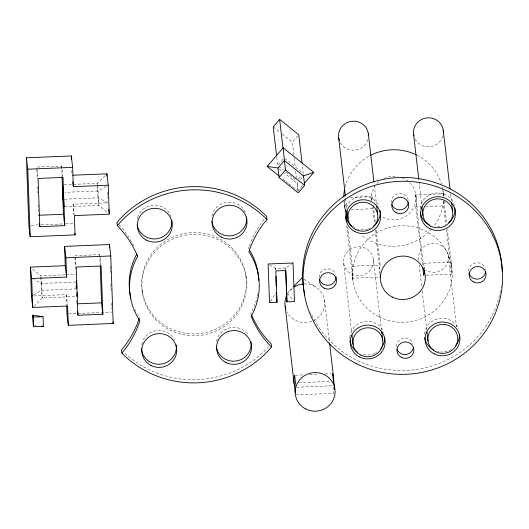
<?xml version="1.0" encoding="UTF-8"?>
<svg xmlns="http://www.w3.org/2000/svg" width="529" height="529" viewBox="0 0 529 529"><rect width="100%" height="100%" fill="white"/><g stroke="black" fill="none" stroke-linecap="round" stroke-linejoin="round"><path stroke-width="0.4" stroke-dasharray="2.65 1.98" d="M344.234 201.694L345.219 213.127M443.877 201.218L443.686 205.821L445.848 224.547M347.798 227.12L352.321 266.199L352.102 272.243L352.995 281.078M426.162 275.252L451.594 274.207L451.812 268.163L451.363 263.131L447.395 229.586M350.152 197.575L372.304 196.669L371.94 198.203A22.456 21.715 -6.6 0 0 371.656 200.465M376.165 230.049L380.219 265.055L379.855 266.59A22.456 21.715 -6.6 0 0 379.729 273.387M422.473 264.764L415.787 206.965L416.151 205.431A22.456 21.715 -6.6 0 0 415.827 196.404L415.358 194.903L443.249 193.766L443.58 196.18M248.537 248.828L249.185 246.673M295.982 394.892L333.859 393.345L333.006 385.674M270.431 301.239L276.436 292.511M293.853 155.063L292.365 142.189L298.766 134.736M283.035 159.255L277.705 165.465L276.773 157.417M298.435 178.947L302.171 174.603M298.191 182.102L297.126 183.345L297.774 191.002L302.575 185.414M300.327 179.615L303.527 175.893M289.608 290.937L292.973 287.386M64.141 184.733L97.415 183.371L105.238 175.509M33.836 306.331L42.208 297.906L76.295 296.511M293.059 262.979L285.548 267.985L275.576 268.395L268.805 264.401M106.098 186.453L98.295 190.969L65.021 192.331M33.525 294.825L41.328 290.309L76.229 288.88M62.918 176.6L61.695 166.02L36.766 167.038L36.851 169.492M64.657 199.202L97.938 197.839L107.942 202.766L73.048 204.194L73.419 214.642M64.73 206.832L98.817 205.437L108.035 213.134M351.408 209.603L372.74 208.73L374.433 223.383M415.787 206.965L421.534 206.727M425.633 206.561L443.686 205.821M31.317 225.222L40.29 224.858M41.103 224.825L64.763 223.853M65.576 223.82L73.736 223.489M74.887 255.633L99.816 254.608L101.039 265.194M65.16 274.842L40.812 275.84L31.595 268.143M65.973 274.809L75.713 274.412M352.321 266.199L380.219 265.055M415.358 194.903L423.266 263.29L451.164 262.153M75.779 282.043L41.692 283.438L33.823 279.57M352.559 277.275L352.757 278.254L379.829 277.15M33.83 295.956L66.297 294.627L67.52 305.207M68.618 313.849L111.857 312.077M295.493 375.206L304.552 374.836M309.491 374.631L318.551 374.261M325.137 373.99L330.903 373.752M298.845 382.705L330.962 381.389M296.749 387.228L332.986 385.747M34.755 325.071L36.322 325.302M303.97 279.233L316.051 287.154M273.235 126.841L279.61 131.952M282.162 134.002L292.365 142.189M284.741 158.528L303.236 173.36L302.211 164.506M278.981 166.49L283.445 170.067M285.991 172.117L296.835 180.812M279.272 169.022L282.46 171.581M283.094 172.09L297.126 183.345L298.224 192.84M283.101 179.238L285.653 181.288M286.295 181.797L288.206 183.332M288.841 183.841L296.498 189.984M119.018 224.772L123.112 229.295L129.096 237.534L133.771 245.654M287.412 293.284L293.436 300.379M251.612 315.099L250.819 312.983L251.288 312.222A64.882 62.726 -6.6 0 0 257.226 296.835M423.266 263.29L423.742 264.791A22.456 21.715 -6.6 0 1 424.397 269.281M372.264 207.229L372.74 208.73M450.622 194.024L451.376 200.57M443.011 190.943L443.447 194.745M451.363 263.131L451.799 266.927M443.249 193.766L443.533 196.206M444.102 201.093L446.734 223.886M446.416 229.434L451.594 274.207M448.268 255.725L456.507 326.948M419.087 181.89L421.739 204.816M415.84 194.837L416.277 198.633M424.192 267.019L424.364 268.54M419.193 264.877L421.752 286.983M422.221 291.076L426.678 329.554M374.267 185.117L376.443 203.943M372.304 196.669L372.78 200.742M373.342 205.622L375.226 221.909M375.187 229.897L380.179 273.043M373.329 259.091L381.475 329.501M345.668 198.362L346.799 208.188M344.597 199.44L345.821 210.026M346.634 225.341L352.757 278.254M344.207 205.087L344.644 208.889M343.691 263.336L351.739 332.926M324.647 300.412L329.541 342.699M294.223 158.277L295.248 167.131M295.718 171.158L296.458 177.592M285.766 269.883L285.548 267.985L285.6 269.592M275.721 269.658L275.576 268.395L275.629 270.002M245.912 275.748L246.13 277.646M142.169 290.6L142.387 292.497M139.821 319.906L139.028 316.818A64.882 62.726 -6.6 0 1 137.725 314.715M97.415 183.371L97.68 185.653M97.766 186.406L98.817 205.437L97.938 197.839L97.475 184.978M73.048 204.194L74.364 215.594M75.078 257.259L76.11 266.213M36.957 168.665L37.896 176.812M107.572 192.318L107.771 197.945M110.211 265.968L110.442 272.554M110.859 284.08L111.09 290.666M111.533 303.018L111.738 308.784M99.816 254.608L100.193 265.241M71.838 170.431L72.01 175.258M74.946 257.266L75.383 269.526M75.971 285.878L76.057 288.331M76.493 300.591L76.612 303.864M61.695 166.02L62.045 175.826M66.297 294.627L66.674 305.074M36.885 170.312L37.149 177.665M37.466 186.658L37.704 193.197M38.114 204.644L38.346 211.183M367.86 139.544A14.971 14.475 -6.6 0 1 354.774 150.077A14.971 14.475 -6.6 0 1 340.021 142.103M442.799 136.178A14.971 14.475 -6.6 0 1 429.713 146.705A14.971 14.475 -6.6 0 1 414.961 138.73M304.201 283.947A19.963 19.302 -6.6 0 1 324.251 298.429A19.963 19.302 -6.6 0 1 313.631 320.534M311.707 321.334A19.963 19.302 -6.6 0 1 286.949 311.832M287.611 293.707A19.963 19.302 -6.6 0 1 292.61 288.113M376.496 352.446A17.47 16.888 -6.6 0 1 375.438 353.048M374.896 353.319A17.47 16.888 -6.6 0 1 363.02 354.609M349.801 338.904A17.47 16.888 -6.6 0 1 349.801 337.72M349.834 337.132A17.47 16.888 -6.6 0 1 364.825 321.473A17.47 16.888 -6.6 0 1 383.657 332.291M501.267 286.215A99.816 96.503 -6.6 0 1 501.042 287.756M500.507 290.831A99.816 96.503 -6.6 0 1 421.408 368.634A99.816 96.503 -6.6 0 1 318.2 326.426M317.77 325.771A99.816 96.503 -6.6 0 1 310.702 312.738M443.368 201.027A49.905 48.251 -6.6 0 1 434.104 225.903M431.809 228.773A49.905 48.251 -6.6 0 1 361.532 235.226M354.285 228.019A49.905 48.251 -6.6 0 1 351.692 224.508M345.582 211.435A49.905 48.251 -6.6 0 1 343.824 201.503M345.087 187.154A49.905 48.251 -6.6 0 1 369.764 155.797M417.037 155.228A49.905 48.251 -6.6 0 1 441.424 183.907M442.191 186.691A49.905 48.251 -6.6 0 1 442.509 188.099M442.647 188.813A49.905 48.251 -6.6 0 1 443.461 195.975M468.707 271.284A8.484 8.2 -6.6 0 1 485.153 268.077M485.41 268.897A8.484 8.2 -6.6 0 1 485.582 269.737M396.512 346.693A8.484 8.2 -6.6 0 1 412.957 343.486M319.139 277.414A8.484 8.2 -6.6 0 1 335.584 274.201M451.283 349.385A17.47 16.888 -6.6 0 1 440.809 351.99M438.997 351.785A17.47 16.888 -6.6 0 1 437.8 351.547M424.615 334.07A17.47 16.888 -6.6 0 1 439.606 318.412A17.47 16.888 -6.6 0 1 458.445 329.23M409.757 182.809A22.456 21.715 -6.6 0 1 411.046 211.56A22.456 21.715 -6.6 0 1 381.707 216.526M371.279 200.451A22.456 21.715 -6.6 0 1 374.572 186.644M376.926 183.603A22.456 21.715 -6.6 0 1 379.789 180.997M383.77 178.564A22.456 21.715 -6.6 0 1 397.51 176.6M402.02 177.817A22.456 21.715 -6.6 0 1 408.044 181.275M439.976 226.531A17.47 16.888 -6.6 0 1 435.116 226.564M420.132 208.763A17.47 16.888 -6.6 0 1 436.035 192.999A17.47 16.888 -6.6 0 1 454.49 205.609M369.864 228.263A17.47 16.888 -6.6 0 1 368.733 228.713M368.158 228.912A17.47 16.888 -6.6 0 1 360.328 229.626M359.131 229.434A17.47 16.888 -6.6 0 1 357.948 229.156M345.344 211.825A17.47 16.888 -6.6 0 1 360.342 196.166A17.47 16.888 -6.6 0 1 379.174 206.984M391.414 202.858A8.484 8.2 -6.6 0 1 407.78 198.792M408.038 199.612A8.484 8.2 -6.6 0 1 408.209 200.451M216.48 341.483A17.47 16.888 -6.6 0 1 230.346 327.735A17.47 16.888 -6.6 0 1 248.485 335.234M137.209 219.237A17.47 16.888 -6.6 0 1 137.467 218.087M137.619 217.512A17.47 16.888 -6.6 0 1 153.8 205.173A17.47 16.888 -6.6 0 1 170.814 216.156M268.877 346.462A99.816 96.503 -6.6 0 1 123.945 352.4M257.901 293.615A64.882 62.726 -6.6 0 1 257.411 296.035M135.741 311.098A64.882 62.726 -6.6 0 1 135.021 309.617M249.404 245.952A99.816 96.503 -6.6 0 1 264.163 219.231M141.693 344.544A17.47 16.888 -6.6 0 1 156.465 330.645A17.47 16.888 -6.6 0 1 174.583 339.836M211.997 216.176A17.47 16.888 -6.6 0 1 227.668 202.171A17.47 16.888 -6.6 0 1 245.595 213.094M418.624 259.964A14.971 14.475 -6.6 0 1 435.017 243.433A14.971 14.475 -6.6 0 1 447.508 262.695A14.971 14.475 -6.6 0 1 425.071 269.909M41.692 283.438L40.812 275.84L41.328 290.309L42.208 297.906L41.692 283.438M351.481 274.048A14.971 14.475 -6.6 0 0 373.467 260.605A14.971 14.475 -6.6 0 0 350.582 248.987A14.971 14.475 -6.6 0 0 351.481 274.048M378.962 316.792A49.905 48.251 -6.6 0 0 452.255 271.959A49.905 48.251 -6.6 0 0 375.974 233.256A49.905 48.251 -6.6 0 0 378.962 316.792M169.65 330.003A52.404 50.665 -6.6 0 0 246.607 282.929A52.404 50.665 -6.6 0 0 166.516 242.289A52.404 50.665 -6.6 0 0 169.65 330.003M169.432 328.099A52.404 50.665 -6.6 0 0 246.388 281.031A52.404 50.665 -6.6 0 0 166.298 240.384A52.404 50.665 -6.6 0 0 169.432 328.099"/><path stroke-width="0.79" d="M139.034 318.987C135.331 330.347 129.142 340.795 121.538 349.967L121.901 353.127L122.616 353.921A99.816 96.503 -6.6 0 0 270.815 347.851L271.522 346.938L271.152 343.771L268.044 340.656A99.816 96.503 -6.6 0 1 251.612 315.099M137.434 254.952L137.619 256.539L137.156 257.286A64.882 62.726 -6.6 0 0 139.398 319.985L139.914 320.7C136.158 332.582 129.876 343.579 121.901 353.127M137.619 256.539C133.03 245.013 125.981 234.552 117.339 225.671L117.993 224.832A99.816 96.503 -6.6 0 1 266.193 218.761L266.96 219.601L264.533 222.392A99.816 96.503 -6.6 0 0 249.767 249.119L248.908 251.989L249.41 252.69A64.882 62.726 -6.6 0 1 251.659 315.39L251.189 316.144L251.976 318.266A99.816 96.503 -6.6 0 0 268.415 343.824L271.522 346.938M302.026 162.899L298.766 134.736L279.636 119.389L273.235 126.841L276.588 155.81M279.279 176.17L267.165 166.45L283.167 147.822L313.776 172.375L304.175 183.55M304.625 185.388L285.495 170.047L284.397 160.545L303.527 175.893L304.625 185.388L298.224 192.84L279.094 177.499L277.996 167.997L284.397 160.545L283.167 147.822M279.094 177.499L285.495 170.047M293.76 286.566L301.96 277.91M65.259 265.684L30.365 267.119L31.68 278.512L66.581 277.084L65.259 265.684L64.571 246.395L109.443 244.557L110.759 255.957L113.18 323.477L68.307 325.315L67.613 306.02L32.719 307.448L31.396 296.055L32.818 295.235M303.527 175.893L313.776 172.375M26.45 157.801L71.322 155.962L72.638 167.362L73.333 186.651L108.227 185.223L109.265 214.166L74.364 215.594L75.058 234.883L30.186 236.721L28.864 225.328L26.45 157.801L27.766 169.201L30.186 236.721M27.766 169.201L72.638 167.362M72.823 175.225L106.911 173.829L108.227 185.223M38.491 215.27L63.42 214.252L64.736 225.645L39.814 226.67L39.437 223.41M64.571 246.395L65.887 257.788L110.759 255.957M77.419 303.831L101.542 302.839L102.857 314.239L77.935 315.258L77.459 311.191M286.963 301.867L285.839 270.517L275.867 270.927L276.991 302.277L269.512 302.581L268.13 263.997L293.059 262.979L294.435 301.563L286.963 301.867L285.634 270.398M32.844 315.198L33.062 317.096L43.034 316.686L43.378 326.333L33.406 326.743L32.844 315.198L43.034 316.686M267.165 166.45L277.996 167.997M41.811 326.109L43.378 326.333M380.172 275.616L380.649 277.11L380.364 274.67M443.229 130.167L450.053 189.111M451.66 203.03L452.612 211.216M413.592 134.412L418.803 179.437M422.023 207.275L422.969 215.462M422.757 267.211L423.703 275.351L424.066 273.817A22.456 21.715 -6.6 0 0 424.41 270.041M426.963 332.014L428.001 341.013M368.296 133.539L373.884 181.837M376.727 206.403L377.673 214.589M381.667 331.141L382.705 340.14M338.653 137.778L345.384 195.909M347.084 210.641L348.036 218.827M346.197 213.28L347.05 220.606M345.688 217.194L345.88 218.827M352.023 335.379L353.068 344.386M329.633 343.513L333.587 377.66M279.636 119.389L282.989 148.358M285.131 306.073L294.064 383.32M266.96 219.601L266.59 216.434L265.829 215.594A99.816 96.503 -6.6 0 0 117.63 221.664L116.975 222.504L117.339 225.671M108.696 209.279L109.172 213.352M112.988 321.85L113.18 323.477M72.764 181.771L73.333 186.651M74.867 233.256L75.058 234.883M76.414 280.489L76.817 288.444M76.93 294.957L77.108 296.478L76.963 292.458M68.307 325.315L66.985 313.915L66.7 305.881M276.436 292.511L276.991 302.277M275.86 276.429L276.204 286.077M106.911 173.829L106.997 176.236M109.443 244.557L109.556 247.85M102.857 314.239L101.132 266.008L76.209 267.026L77.935 315.258M100.226 266.054L101.542 302.839M71.322 155.962L71.435 159.183M64.736 225.645L63.011 177.413L38.088 178.438L39.814 226.67M65.887 257.788L66.581 277.084M62.072 176.646L63.42 214.252M31.68 278.512L32.719 307.448M33.062 317.096L33.406 326.743M30.365 267.119L31.396 296.055M339.413 140.714A14.971 14.475 -6.6 0 1 350.628 121.465A14.971 14.475 -6.6 0 1 368.435 135.047M413.89 135.893A14.971 14.475 -6.6 0 1 427.115 117.868A14.971 14.475 -6.6 0 1 443.342 133.189M334.612 389.298A19.963 19.302 -6.6 0 0 333.462 381.349L332.582 373.752A19.963 19.302 -6.6 0 1 333.587 383.036M295.341 392.902A19.963 19.302 -6.6 0 1 295.526 382.903L294.646 375.306A19.963 19.302 -6.6 0 0 294.845 386.593M285.911 309.346A19.963 19.302 -6.6 0 1 285.528 308.05M285.369 307.395A19.963 19.302 -6.6 0 1 286.956 294.904M294.322 286.943A19.963 19.302 -6.6 0 1 303.501 283.987M384.695 337.469A17.47 16.888 -6.6 0 1 380.622 348.948M357.478 352.261A17.47 16.888 -6.6 0 1 349.96 340.663M485.642 271.45A8.484 8.2 -6.6 0 1 468.952 272.984M413.341 347.712A8.484 8.2 -6.6 0 1 397.021 349.213M336.094 276.72A8.484 8.2 -6.6 0 1 319.384 279.107M304.856 295.03A99.816 96.503 -6.6 0 1 390.931 178.18A99.816 96.503 -6.6 0 1 502.153 271.47M459.483 334.407A17.47 16.888 -6.6 0 1 455.786 345.43M433.833 350.099A17.47 16.888 -6.6 0 1 424.741 337.601M343.738 197.172A49.905 48.251 -6.6 0 1 344.485 189.99M370.419 155.447A49.905 48.251 -6.6 0 1 416.383 154.898M454.914 207.923A17.47 16.888 -6.6 0 1 448.764 222.683M429.35 224.792A17.47 16.888 -6.6 0 1 420.257 212.294M380.053 210.403A17.47 16.888 -6.6 0 1 373.507 226.114M351.54 225.903A17.47 16.888 -6.6 0 1 345.821 217.088M408.269 202.171A8.484 8.2 -6.6 0 1 391.837 204.518M250.964 341.82A17.47 16.888 -6.6 0 1 236.099 361.009A17.47 16.888 -6.6 0 1 216.381 346.773M171.766 220.157A17.47 16.888 -6.6 0 1 156.829 238.764A17.47 16.888 -6.6 0 1 137.209 225.109M130.908 298.012A64.882 62.726 -6.6 0 1 136.786 254.118M249.49 250.217A64.882 62.726 -6.6 0 1 258.853 280.515M176.177 344.882A17.47 16.888 -6.6 0 1 160.71 364.144A17.47 16.888 -6.6 0 1 141.468 348.657M246.554 217.095A17.47 16.888 -6.6 0 1 231.312 235.742A17.47 16.888 -6.6 0 1 211.898 221.466M63.401 192.397L62.521 184.8L63.037 199.268L63.916 206.865L63.401 192.397M360.857 355.104A14.971 14.475 -6.6 0 0 382.844 341.655A14.971 14.475 -6.6 0 0 359.958 330.043A14.971 14.475 -6.6 0 0 360.857 355.104M355.825 229.546A14.971 14.475 -6.6 0 0 377.812 216.097A14.971 14.475 -6.6 0 0 354.926 204.485A14.971 14.475 -6.6 0 0 355.825 229.546M430.758 226.174A14.971 14.475 -6.6 0 0 452.745 212.724A14.971 14.475 -6.6 0 0 429.865 201.113A14.971 14.475 -6.6 0 0 430.758 226.174M305.775 409.003A19.963 19.302 -6.6 0 0 335.088 391.07A19.963 19.302 -6.6 0 0 304.578 375.59A19.963 19.302 -6.6 0 0 305.775 409.003M359.489 356.963A17.47 16.888 -6.6 0 0 385.138 341.271A17.47 16.888 -6.6 0 0 358.444 327.722A17.47 16.888 -6.6 0 0 359.489 356.963M355.971 363.383A99.816 96.503 -6.6 0 0 502.55 273.718A99.816 96.503 -6.6 0 0 349.993 196.305A99.816 96.503 -6.6 0 0 355.971 363.383M429.786 228.594A17.47 16.888 -6.6 0 0 455.436 212.903A17.47 16.888 -6.6 0 0 428.741 199.354A17.47 16.888 -6.6 0 0 429.786 228.594M401.445 357.419A8.484 8.2 -6.6 0 0 413.903 349.801A8.484 8.2 -6.6 0 0 400.936 343.222A8.484 8.2 -6.6 0 0 401.445 357.419M473.64 282.01A8.484 8.2 -6.6 0 0 486.098 274.392A8.484 8.2 -6.6 0 0 473.131 267.813A8.484 8.2 -6.6 0 0 473.64 282.01M324.072 288.14A8.484 8.2 -6.6 0 0 336.53 280.515A8.484 8.2 -6.6 0 0 323.563 273.936A8.484 8.2 -6.6 0 0 324.072 288.14M434.269 353.901A17.47 16.888 -6.6 0 0 459.919 338.21A17.47 16.888 -6.6 0 0 433.225 324.661A17.47 16.888 -6.6 0 0 434.269 353.901M392.293 297.06A22.456 21.715 -6.6 0 0 425.276 276.885A22.456 21.715 -6.6 0 0 390.951 259.468A22.456 21.715 -6.6 0 0 392.293 297.06M355.005 231.656A17.47 16.888 -6.6 0 0 380.655 215.964A17.47 16.888 -6.6 0 0 353.954 202.415A17.47 16.888 -6.6 0 0 355.005 231.656M396.267 212.731A8.484 8.2 -6.6 0 0 408.725 205.107A8.484 8.2 -6.6 0 0 395.758 198.527A8.484 8.2 -6.6 0 0 396.267 212.731M146.566 240.192A17.47 16.888 -6.6 0 0 172.223 224.501A17.47 16.888 -6.6 0 0 145.521 210.952A17.47 16.888 -6.6 0 0 146.566 240.192M151.056 365.499A17.47 16.888 -6.6 0 0 176.706 349.808A17.47 16.888 -6.6 0 0 150.005 336.259A17.47 16.888 -6.6 0 0 151.056 365.499M225.837 362.438A17.47 16.888 -6.6 0 0 251.487 346.746A17.47 16.888 -6.6 0 0 224.792 333.197A17.47 16.888 -6.6 0 0 225.837 362.438M221.353 237.131A17.47 16.888 -6.6 0 0 247.003 221.439A17.47 16.888 -6.6 0 0 220.309 207.89A17.47 16.888 -6.6 0 0 221.353 237.131M435.79 351.732A14.971 14.475 -6.6 0 0 457.777 338.282A14.971 14.475 -6.6 0 0 434.898 326.671A14.971 14.475 -6.6 0 0 435.79 351.732"/></g></svg>
